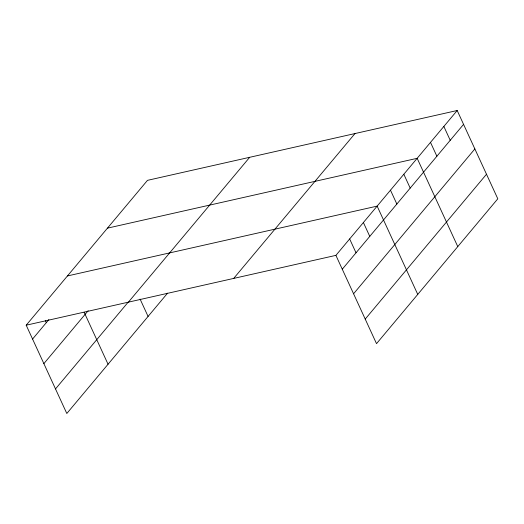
<?xml version="1.0" encoding="UTF-8"?>
<svg xmlns="http://www.w3.org/2000/svg" width="524" height="524" viewBox="0 0 524 524"><rect width="100%" height="100%" fill="white"/><g stroke="black" fill="none" stroke-linecap="round" stroke-linejoin="round"><path stroke-width="0.79" d="M167.575 293.152L66.81 413.495L26.2 325.201L147.486 180.348L457.19 110.505L497.8 198.799L376.514 343.652L335.904 255.365L457.19 110.505M32.573 339.054L48.863 319.601M43.872 363.623L88.189 310.693M55.511 388.926L128.053 302.296M128.4 302.158L249.693 157.298M233.697 278.408L354.99 133.555M342.277 269.218L463.563 124.365M353.569 293.781L474.862 148.927M365.215 319.09L486.501 174.237M107.466 228.15L417.163 158.314L457.773 246.601M67.439 275.952L377.142 206.115L417.746 294.403M26.2 325.201L335.904 255.365M443.848 126.441L450.221 140.294M430.505 142.377L436.878 156.231M403.821 174.243L410.194 188.096M390.478 190.179L396.851 204.032M363.394 222.53L369.767 236.383M349.646 238.944L356.019 252.804M140.098 299.099L148.076 316.437M84.115 312.199L108.049 364.239M45.313 320.452L46.322 322.64"/></g></svg>
